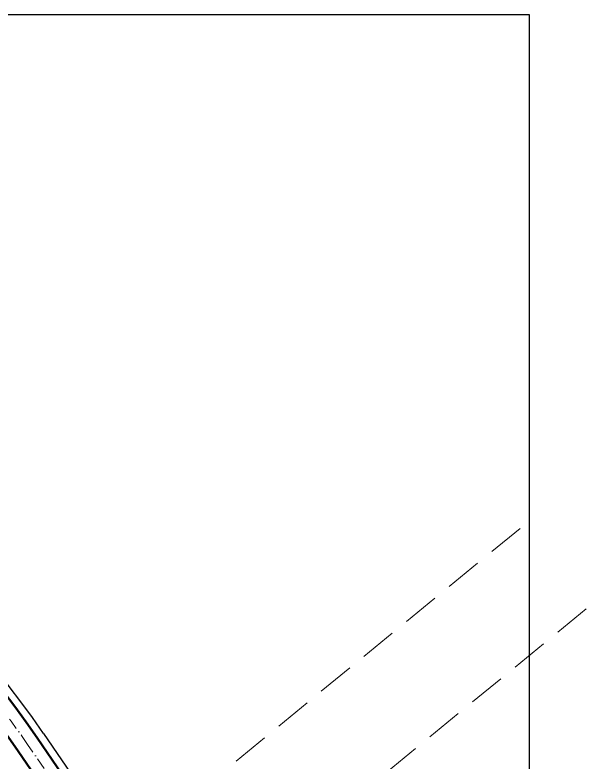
# Model space of a CAD drawing. Header units: metres. Extents: x -84 to 383, y -1857 to -1252.
# Drawn here: x 205.4 to 353.5, y -1456.6 to -1262.8 of the extents above; entities that cross this region are included whole.
import ezdxf

# ---------------------------------------------------------------- set-up
doc = ezdxf.new("R2010")
doc.units = ezdxf.units.M
doc.header["$MEASUREMENT"] = 0
doc.linetypes.add('13', pattern=[5, 3, -1, 0, -1])
doc.linetypes.add('HIDDEN2', pattern=[4.7625, 3.175, -1.5875])
for name, color, linetype in [('2', 5, 'Continuous'), ('OGR', 41, 'Continuous'), ('steni1', 6, 'Continuous')]:
    doc.layers.add(name, color=color, linetype=linetype)
doc.layers.add('OS', color=1, linetype='13', lineweight=20)
doc.layers.add('REG', color=1, linetype='Continuous', lineweight=50)

msp = doc.modelspace()

# ---------------------------------------------------------------- linework, layer by layer
at = {"layer": '2', "linetype": 'HIDDEN2', "lineweight": 20, "ltscale": 3}
for p, q in [((336.43, -1395.96), (228.93, -1483.99)), ((353.53, -1416.84), (246.03, -1504.87))]:
    msp.add_line(p, q, dxfattribs=at)
at = {"layer": 'OGR'}
msp.add_line((212.78, -1449.16), (226.13, -1468.53), dxfattribs=at)
msp.add_arc((-30.09, -1616.61), 295, 34.5838, 65.6715, dxfattribs=at)
at = {"layer": 'OS'}
msp.add_line((241.9, -1500.2), (208.66, -1452), dxfattribs=at)
msp.add_arc((-30.09, -1616.61), 290, 34.5838, 65.6562, dxfattribs=at)
at = {"layer": 'REG'}
for p, q in [((240.28, -1492.57), (211.13, -1450.3)), ((206.19, -1453.7), (239.47, -1501.96))]:
    msp.add_line(p, q, dxfattribs=at)
for radius, end in [(293, 65.6655), (287, 56.4413)]:
    msp.add_arc((-30.09, -1616.61), radius, 34.5838, end, dxfattribs=at)
at = {"layer": 'steni1'}
for p, q in [((338.82, -1262.82), (-81.18, -1262.82)), ((338.82, -1856.82), (338.82, -1262.82))]:
    msp.add_line(p, q, dxfattribs=at)

doc.saveas('drawing.dxf')
